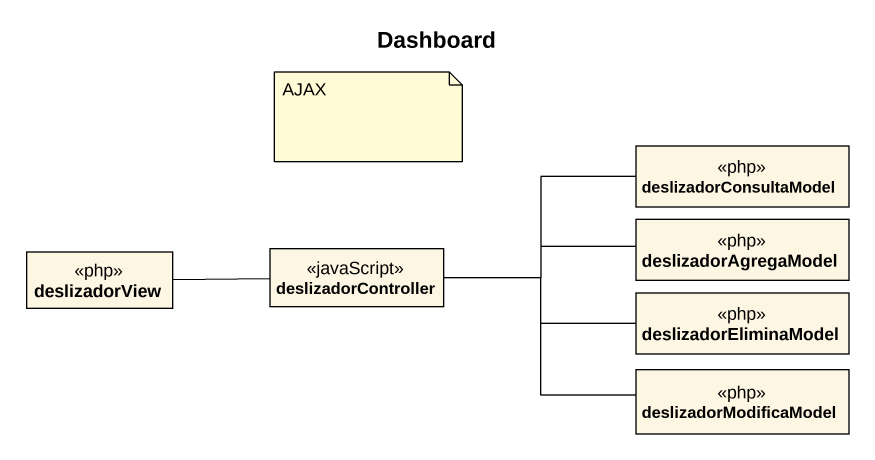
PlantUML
@startuml
title Dashboard
hide circle
hide empty members
class deslizadorConsultaModel <<php>>
class deslizadorAgregaModel <<php>>
class deslizadorView <<php>>
class deslizadorController <<javaScript>>
class deslizadorEliminaModel <<php>>
class deslizadorModificaModel <<php>>
deslizadorConsultaModel -left- deslizadorController
deslizadorAgregaModel -left- deslizadorController
deslizadorView -right- deslizadorController
deslizadorEliminaModel -left- deslizadorController
deslizadorModificaModel -left- deslizadorController
note as N1
  AJAX
end note
@enduml
